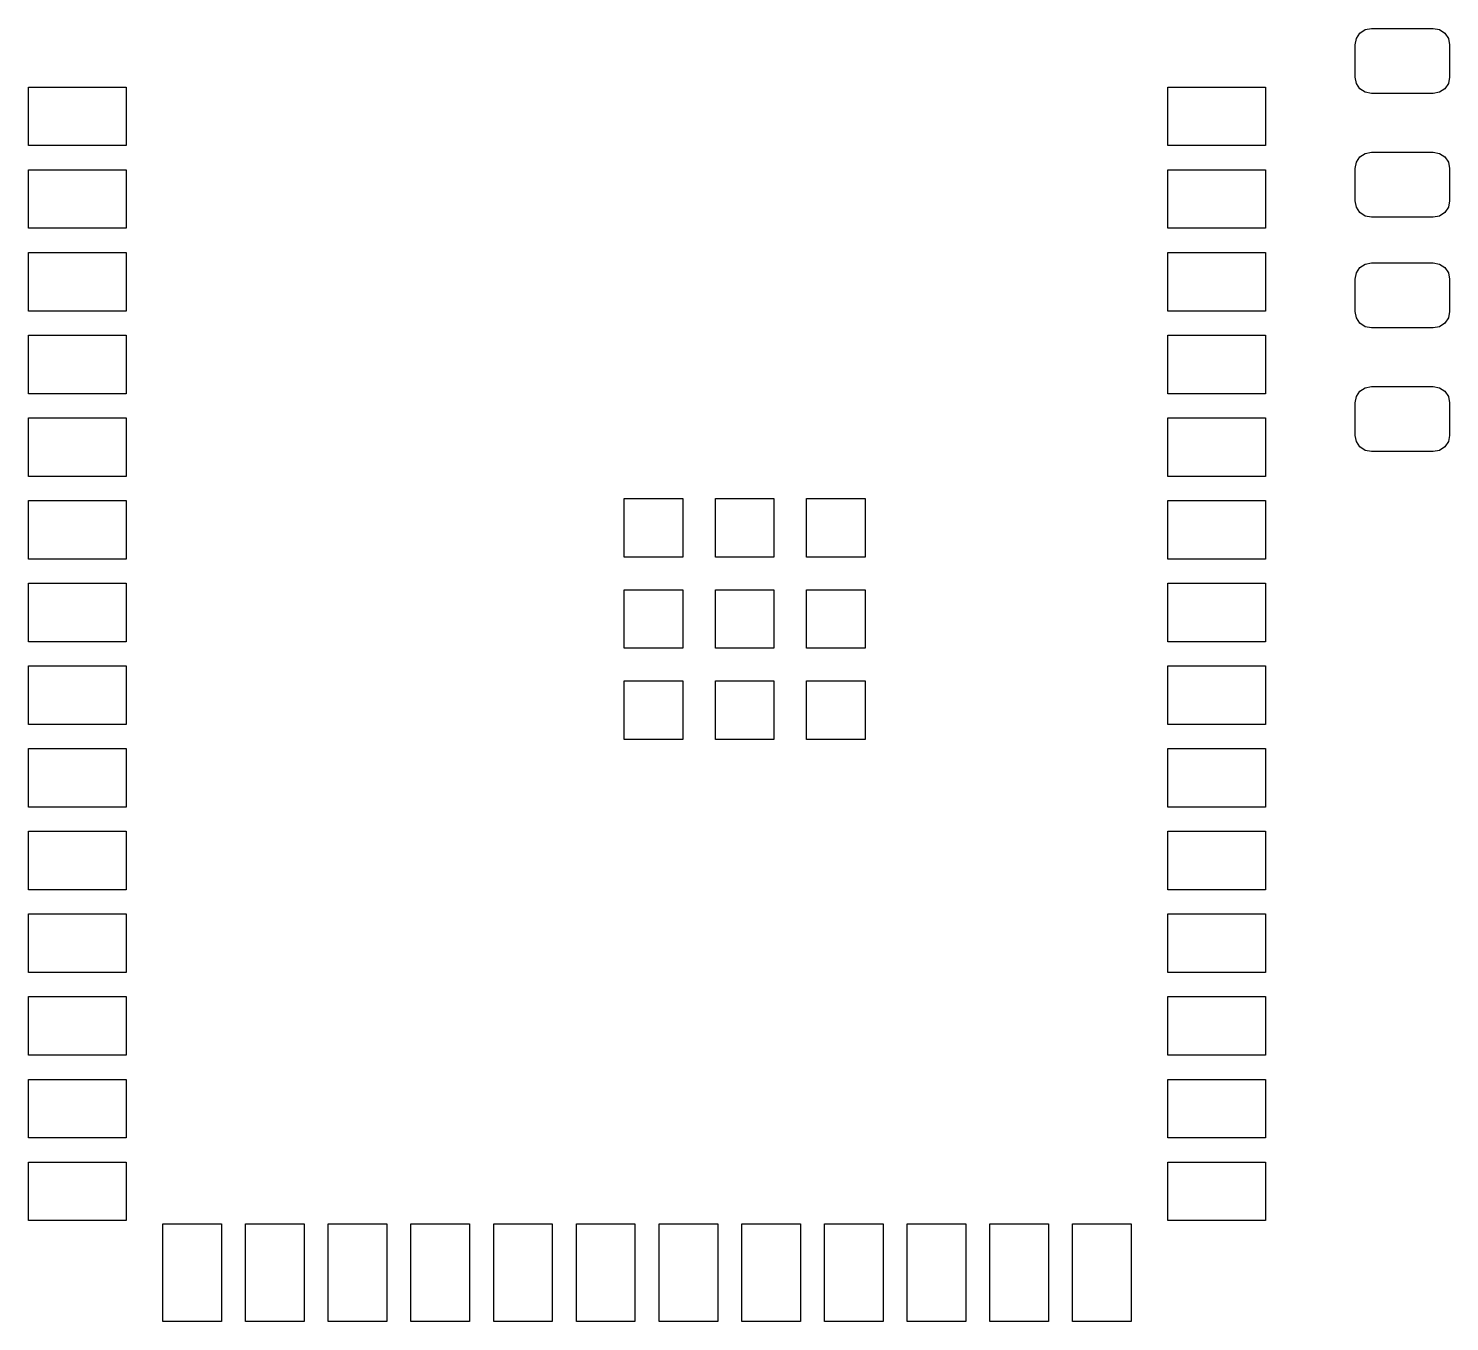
# Model space of a CAD drawing. Extents: x 36.9 to 89.3, y -100.1 to -46.9.
# Drawn here: x 67.5 to 89.33, y -74.01 to -54.15 of the extents above; entities that cross this region are included whole.
import ezdxf

# ---------------------------------------------------------------- set-up
doc = ezdxf.new("R2010")
doc.units = 0
doc.layers.add('BLACK', color=7, linetype='CONTINUOUS')

msp = doc.modelspace()

# ---------------------------------------------------------------- linework, layer by layer
at = {"layer": 'BLACK', "linetype": 'CONTINUOUS'}
for p, q in [((87.875, -54.4), (87.89403, -54.304329)), ((87.89403, -54.304329), (87.948223, -54.223223)), ((87.948223, -54.223223), (88.029329, -54.16903)), ((88.029329, -54.16903), (88.125, -54.15)), ((88.125, -54.15), (89.075, -54.15)), ((89.075, -54.15), (89.170671, -54.16903)), ((89.170671, -54.16903), (89.251777, -54.223223)), ((89.251777, -54.223223), (89.30597, -54.304329)), ((89.30597, -54.304329), (89.325, -54.4)), ((87.875, -54.9), (87.875, -54.4)), ((89.325, -54.4), (89.325, -54.9)), ((87.89403, -54.995671), (87.875, -54.9)), ((87.948223, -55.076777), (87.89403, -54.995671)), ((89.30597, -54.995671), (89.251777, -55.076777)), ((89.325, -54.9), (89.30597, -54.995671)), ((67.5, -55.95), (67.5, -55.05)), ((67.5, -55.05), (69, -55.05)), ((69, -55.05), (69, -55.95)), ((85, -55.95), (85, -55.05)), ((85, -55.05), (86.5, -55.05)), ((86.5, -55.05), (86.5, -55.95)), ((88.029329, -55.13097), (87.948223, -55.076777)), ((88.125, -55.15), (88.029329, -55.13097)), ((89.075, -55.15), (88.125, -55.15)), ((89.170671, -55.13097), (89.075, -55.15)), ((89.251777, -55.076777), (89.170671, -55.13097)), ((69, -55.95), (67.5, -55.95)), ((86.5, -55.95), (85, -55.95)), ((87.948223, -56.123223), (88.029329, -56.06903)), ((88.029329, -56.06903), (88.125, -56.05)), ((88.125, -56.05), (89.075, -56.05)), ((89.075, -56.05), (89.170671, -56.06903)), ((89.170671, -56.06903), (89.251777, -56.123223)), ((87.875, -56.3), (87.89403, -56.204329)), ((87.875, -56.8), (87.875, -56.3)), ((87.89403, -56.204329), (87.948223, -56.123223)), ((89.251777, -56.123223), (89.30597, -56.204329)), ((89.30597, -56.204329), (89.325, -56.3)), ((89.325, -56.3), (89.325, -56.8)), ((67.5, -57.22), (67.5, -56.32)), ((67.5, -56.32), (69, -56.32)), ((69, -56.32), (69, -57.22)), ((85, -57.22), (85, -56.32)), ((85, -56.32), (86.5, -56.32)), ((86.5, -56.32), (86.5, -57.22)), ((87.89403, -56.895671), (87.875, -56.8)), ((87.948223, -56.976777), (87.89403, -56.895671)), ((89.30597, -56.895671), (89.251777, -56.976777)), ((89.325, -56.8), (89.30597, -56.895671)), ((88.029329, -57.03097), (87.948223, -56.976777)), ((88.125, -57.05), (88.029329, -57.03097)), ((89.075, -57.05), (88.125, -57.05)), ((89.170671, -57.03097), (89.075, -57.05)), ((89.251777, -56.976777), (89.170671, -57.03097)), ((69, -57.22), (67.5, -57.22)), ((86.5, -57.22), (85, -57.22)), ((67.5, -58.49), (67.5, -57.59)), ((67.5, -57.59), (69, -57.59)), ((69, -57.59), (69, -58.49)), ((85, -58.49), (85, -57.59)), ((85, -57.59), (86.5, -57.59)), ((86.5, -57.59), (86.5, -58.49)), ((87.89403, -57.904329), (87.948223, -57.823223)), ((87.948223, -57.823223), (88.029329, -57.76903)), ((88.029329, -57.76903), (88.125, -57.75)), ((88.125, -57.75), (89.075, -57.75)), ((89.075, -57.75), (89.170671, -57.76903)), ((89.170671, -57.76903), (89.251777, -57.823223)), ((89.251777, -57.823223), (89.30597, -57.904329)), ((87.875, -58), (87.89403, -57.904329)), ((87.875, -58.5), (87.875, -58)), ((89.30597, -57.904329), (89.325, -58)), ((89.325, -58), (89.325, -58.5)), ((69, -58.49), (67.5, -58.49)), ((86.5, -58.49), (85, -58.49)), ((87.89403, -58.595671), (87.875, -58.5)), ((87.948223, -58.676777), (87.89403, -58.595671)), ((88.029329, -58.73097), (87.948223, -58.676777)), ((89.251777, -58.676777), (89.170671, -58.73097)), ((89.30597, -58.595671), (89.251777, -58.676777)), ((89.325, -58.5), (89.30597, -58.595671)), ((67.5, -59.76), (67.5, -58.86)), ((67.5, -58.86), (69, -58.86)), ((69, -58.86), (69, -59.76)), ((85, -59.76), (85, -58.86)), ((85, -58.86), (86.5, -58.86)), ((86.5, -58.86), (86.5, -59.76)), ((88.125, -58.75), (88.029329, -58.73097)), ((89.075, -58.75), (88.125, -58.75)), ((89.170671, -58.73097), (89.075, -58.75)), ((69, -59.76), (67.5, -59.76)), ((86.5, -59.76), (85, -59.76)), ((87.89403, -59.804329), (87.948223, -59.723223)), ((87.948223, -59.723223), (88.029329, -59.66903)), ((88.029329, -59.66903), (88.125, -59.65)), ((88.125, -59.65), (89.075, -59.65)), ((89.075, -59.65), (89.170671, -59.66903)), ((89.170671, -59.66903), (89.251777, -59.723223)), ((89.251777, -59.723223), (89.30597, -59.804329)), ((87.875, -59.9), (87.89403, -59.804329)), ((87.875, -60.4), (87.875, -59.9)), ((89.30597, -59.804329), (89.325, -59.9)), ((89.325, -59.9), (89.325, -60.4)), ((67.5, -61.03), (67.5, -60.13)), ((67.5, -60.13), (69, -60.13)), ((69, -60.13), (69, -61.03)), ((85, -61.03), (85, -60.13)), ((85, -60.13), (86.5, -60.13)), ((86.5, -60.13), (86.5, -61.03)), ((87.89403, -60.495671), (87.875, -60.4)), ((89.325, -60.4), (89.30597, -60.495671)), ((87.948223, -60.576777), (87.89403, -60.495671)), ((88.029329, -60.63097), (87.948223, -60.576777)), ((88.125, -60.65), (88.029329, -60.63097)), ((89.075, -60.65), (88.125, -60.65)), ((89.170671, -60.63097), (89.075, -60.65)), ((89.251777, -60.576777), (89.170671, -60.63097)), ((89.30597, -60.495671), (89.251777, -60.576777)), ((69, -61.03), (67.5, -61.03)), ((86.5, -61.03), (85, -61.03)), ((67.5, -62.3), (67.5, -61.4)), ((67.5, -61.4), (69, -61.4)), ((69, -61.4), (69, -62.3)), ((76.65, -62.27), (76.65, -61.37)), ((76.65, -61.37), (77.55, -61.37)), ((77.55, -61.37), (77.55, -62.27)), ((78.05, -62.27), (78.05, -61.37)), ((78.05, -61.37), (78.95, -61.37)), ((78.95, -61.37), (78.95, -62.27)), ((79.45, -62.27), (79.45, -61.37)), ((79.45, -61.37), (80.35, -61.37)), ((80.35, -61.37), (80.35, -62.27)), ((85, -62.3), (85, -61.4)), ((85, -61.4), (86.5, -61.4)), ((86.5, -61.4), (86.5, -62.3)), ((69, -62.3), (67.5, -62.3)), ((77.55, -62.27), (76.65, -62.27)), ((78.95, -62.27), (78.05, -62.27)), ((80.35, -62.27), (79.45, -62.27)), ((86.5, -62.3), (85, -62.3)), ((67.5, -63.57), (67.5, -62.67)), ((67.5, -62.67), (69, -62.67)), ((69, -62.67), (69, -63.57)), ((76.65, -63.67), (76.65, -62.77)), ((76.65, -62.77), (77.55, -62.77)), ((77.55, -62.77), (77.55, -63.67)), ((78.05, -63.67), (78.05, -62.77)), ((78.05, -62.77), (78.95, -62.77)), ((78.95, -62.77), (78.95, -63.67)), ((79.45, -63.67), (79.45, -62.77)), ((79.45, -62.77), (80.35, -62.77)), ((80.35, -62.77), (80.35, -63.67)), ((85, -63.57), (85, -62.67)), ((85, -62.67), (86.5, -62.67)), ((86.5, -62.67), (86.5, -63.57)), ((69, -63.57), (67.5, -63.57)), ((77.55, -63.67), (76.65, -63.67)), ((78.95, -63.67), (78.05, -63.67)), ((80.35, -63.67), (79.45, -63.67)), ((86.5, -63.57), (85, -63.57)), ((67.5, -64.84), (67.5, -63.94)), ((67.5, -63.94), (69, -63.94)), ((69, -63.94), (69, -64.84)), ((85, -64.84), (85, -63.94)), ((85, -63.94), (86.5, -63.94)), ((86.5, -63.94), (86.5, -64.84)), ((76.65, -65.07), (76.65, -64.17)), ((76.65, -64.17), (77.55, -64.17)), ((77.55, -64.17), (77.55, -65.07)), ((78.05, -65.07), (78.05, -64.17)), ((78.05, -64.17), (78.95, -64.17)), ((78.95, -64.17), (78.95, -65.07)), ((79.45, -65.07), (79.45, -64.17)), ((79.45, -64.17), (80.35, -64.17)), ((80.35, -64.17), (80.35, -65.07)), ((69, -64.84), (67.5, -64.84)), ((86.5, -64.84), (85, -64.84)), ((67.5, -66.11), (67.5, -65.21)), ((67.5, -65.21), (69, -65.21)), ((69, -65.21), (69, -66.11)), ((77.55, -65.07), (76.65, -65.07)), ((78.95, -65.07), (78.05, -65.07)), ((80.35, -65.07), (79.45, -65.07)), ((85, -66.11), (85, -65.21)), ((85, -65.21), (86.5, -65.21)), ((86.5, -65.21), (86.5, -66.11)), ((69, -66.11), (67.5, -66.11)), ((86.5, -66.11), (85, -66.11)), ((67.5, -67.38), (67.5, -66.48)), ((67.5, -66.48), (69, -66.48)), ((69, -66.48), (69, -67.38)), ((85, -67.38), (85, -66.48)), ((85, -66.48), (86.5, -66.48)), ((86.5, -66.48), (86.5, -67.38)), ((69, -67.38), (67.5, -67.38)), ((86.5, -67.38), (85, -67.38)), ((67.5, -68.65), (67.5, -67.75)), ((67.5, -67.75), (69, -67.75)), ((69, -67.75), (69, -68.65)), ((85, -68.65), (85, -67.75)), ((85, -67.75), (86.5, -67.75)), ((86.5, -67.75), (86.5, -68.65)), ((69, -68.65), (67.5, -68.65)), ((86.5, -68.65), (85, -68.65)), ((67.5, -69.92), (67.5, -69.02)), ((67.5, -69.02), (69, -69.02)), ((69, -69.02), (69, -69.92)), ((85, -69.92), (85, -69.02)), ((85, -69.02), (86.5, -69.02)), ((86.5, -69.02), (86.5, -69.92)), ((69, -69.92), (67.5, -69.92)), ((86.5, -69.92), (85, -69.92)), ((67.5, -71.19), (67.5, -70.29)), ((67.5, -70.29), (69, -70.29)), ((69, -70.29), (69, -71.19)), ((85, -71.19), (85, -70.29)), ((85, -70.29), (86.5, -70.29)), ((86.5, -70.29), (86.5, -71.19)), ((69, -71.19), (67.5, -71.19)), ((86.5, -71.19), (85, -71.19)), ((67.5, -72.46), (67.5, -71.56)), ((67.5, -71.56), (69, -71.56)), ((69, -71.56), (69, -72.46)), ((85, -72.46), (85, -71.56)), ((85, -71.56), (86.5, -71.56)), ((86.5, -71.56), (86.5, -72.46)), ((69, -72.46), (67.5, -72.46)), ((69.565, -74.01), (69.565, -72.51)), ((69.565, -72.51), (70.465, -72.51)), ((70.465, -72.51), (70.465, -74.01)), ((70.835, -74.01), (70.835, -72.51)), ((70.835, -72.51), (71.735, -72.51)), ((71.735, -72.51), (71.735, -74.01)), ((72.105, -74.01), (72.105, -72.51)), ((72.105, -72.51), (73.005, -72.51)), ((73.005, -72.51), (73.005, -74.01)), ((73.375, -74.01), (73.375, -72.51)), ((73.375, -72.51), (74.275, -72.51)), ((74.275, -72.51), (74.275, -74.01)), ((74.645, -74.01), (74.645, -72.51)), ((74.645, -72.51), (75.545, -72.51)), ((75.545, -72.51), (75.545, -74.01)), ((75.915, -74.01), (75.915, -72.51)), ((75.915, -72.51), (76.815, -72.51)), ((76.815, -72.51), (76.815, -74.01)), ((77.185, -74.01), (77.185, -72.51)), ((77.185, -72.51), (78.085, -72.51)), ((78.085, -72.51), (78.085, -74.01)), ((78.455, -74.01), (78.455, -72.51)), ((78.455, -72.51), (79.355, -72.51)), ((79.355, -72.51), (79.355, -74.01)), ((79.725, -74.01), (79.725, -72.51)), ((79.725, -72.51), (80.625, -72.51)), ((80.625, -72.51), (80.625, -74.01)), ((80.995, -74.01), (80.995, -72.51)), ((80.995, -72.51), (81.895, -72.51)), ((81.895, -72.51), (81.895, -74.01)), ((82.265, -74.01), (82.265, -72.51)), ((82.265, -72.51), (83.165, -72.51)), ((83.165, -72.51), (83.165, -74.01)), ((83.535, -74.01), (83.535, -72.51)), ((83.535, -72.51), (84.435, -72.51)), ((84.435, -72.51), (84.435, -74.01)), ((86.5, -72.46), (85, -72.46)), ((70.465, -74.01), (69.565, -74.01)), ((71.735, -74.01), (70.835, -74.01)), ((73.005, -74.01), (72.105, -74.01)), ((74.275, -74.01), (73.375, -74.01)), ((75.545, -74.01), (74.645, -74.01)), ((76.815, -74.01), (75.915, -74.01)), ((78.085, -74.01), (77.185, -74.01)), ((79.355, -74.01), (78.455, -74.01)), ((80.625, -74.01), (79.725, -74.01)), ((81.895, -74.01), (80.995, -74.01)), ((83.165, -74.01), (82.265, -74.01)), ((84.435, -74.01), (83.535, -74.01))]:
    msp.add_line(p, q, dxfattribs=at)

doc.saveas('drawing.dxf')
